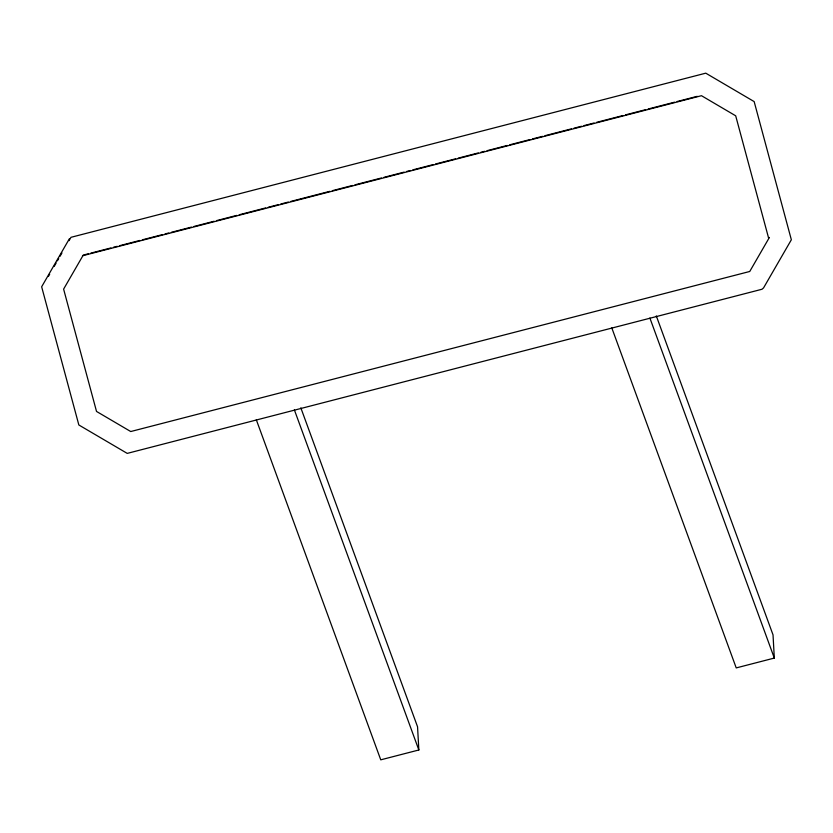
<?xml version="1.0" encoding="UTF-8"?>
<svg xmlns="http://www.w3.org/2000/svg" width="833" height="833" viewBox="0 0 833 833"><rect width="100%" height="100%" fill="white"/><g stroke="black" fill="none" stroke-linecap="round" stroke-linejoin="round"><path stroke-width="1.25" d="M69.441 238.675L41.65 286.791L78.843 424.976L127.23 453.391L762.008 289.249L763.559 287.885L791.35 239.769L754.157 101.595L705.77 73.169L70.992 237.311L69.056 240.664M48.376 276.473L49.668 274.234M54.197 266.404L56.134 263.051M57.425 260.812L58.716 258.574M60.007 256.335L61.944 252.972M769.39 237.447L749.742 271.475L130.739 431.536L96.524 411.44L63.61 289.113L83.258 255.085L88.288 253.784M90.807 253.138L110.935 247.932M113.444 247.276L117.224 246.308M119.744 245.652L139.871 240.445M142.391 239.8L162.518 234.594M165.028 233.938L168.807 232.969M171.327 232.313L191.455 227.107M193.974 226.461L214.102 221.255M216.611 220.599L236.749 215.393M239.258 214.747L265.685 207.917M268.195 207.261L278.264 204.658M280.783 204.012L288.333 202.055M290.842 201.409L329.847 191.319M332.367 190.674L352.494 185.467M355.014 184.811L381.431 177.981M383.951 177.335L404.078 172.129M406.598 171.473L410.367 170.505M412.887 169.849L433.014 164.642M435.534 163.997L455.661 158.791M458.181 158.135L478.309 152.928M480.828 152.283L484.598 151.304M487.118 150.658L507.245 145.452M509.765 144.796L529.892 139.59M532.412 138.944L542.47 136.341M544.99 135.685L571.407 128.855M573.927 128.209L581.476 126.252M583.995 125.606L594.054 123.003M596.574 122.347L622.99 115.516M625.51 114.871L645.637 109.664M648.157 109.008L674.574 102.178M677.094 101.532L697.221 96.326M82.477 255.773L701.48 95.701L735.695 115.808L768.62 238.134M300.838 407.847L417.552 726.782L418.843 749.981L380.754 759.831L256.325 419.801M656.31 315.926L773.024 634.861L774.315 658.07L736.226 667.91L611.797 327.89M649.886 318.039L774.315 658.07M294.403 409.961L418.843 749.981"/></g></svg>
